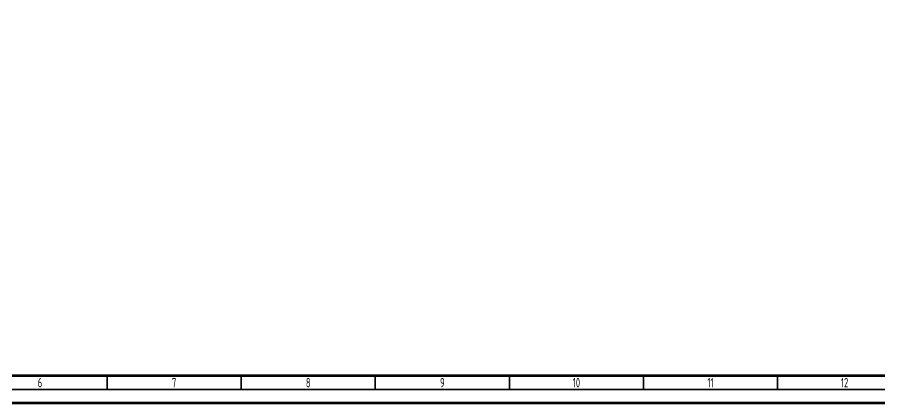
# Model space of a CAD drawing. Header units: millimetres. Extents: x -419 to 9215, y 1224 to 3301.
# Drawn here: x -152.7 to 168.9, y 2460.5 to 2604.4 of the extents above; entities that cross this region are included whole.
import ezdxf

# ---------------------------------------------------------------- set-up
doc = ezdxf.new("R2010")
doc.units = ezdxf.units.MM
for name, color, linetype, lineweight in [('Chu', 241, 'Continuous', 35), ('Net 0.35', 20, 'Continuous', 35), ('Net 0.7', 7, 'Continuous', 70)]:
    doc.layers.add(name, color=color, linetype=linetype, lineweight=lineweight)
doc.styles.add('SLDTEXTSTYLE1', font='TXT', dxfattribs={"width": 0.7})

msp = doc.modelspace()

# ---------------------------------------------------------------- linework, layer by layer
at = {"layer": 'Net 0.35', "linetype": 'Continuous', "lineweight": 35}
for p, q in [((-119.22, 2470.48), (-119.22, 2465.48)), ((-69.22, 2470.48), (-69.22, 2465.48)), ((-19.22, 2470.48), (-19.22, 2465.48)), ((30.78, 2470.48), (30.78, 2465.48)), ((80.78, 2470.48), (80.78, 2465.48)), ((130.78, 2470.48), (130.78, 2465.48)), ((765.28, 2465.48), (-403.72, 2465.48))]:
    msp.add_line(p, q, dxfattribs=at)
at = {"layer": 'Net 0.7', "linetype": 'Continuous', "lineweight": 70}
msp.add_line((760.28, 2470.48), (-398.72, 2470.48), dxfattribs=at)
at = {"layer": 'Net 0.7'}
msp.add_lwpolyline([(-418.72, 2460.48), (770.28, 2460.48), (770.28, 3301.48), (-418.72, 3301.48)], close=True, dxfattribs=at)

# ---------------------------------------------------------------- texts
at = {"layer": 'Chu', "char_height": 3.5, "attachment_point": 5, "style": 'SLDTEXTSTYLE1'}
for s, insert in [('{\\fTCVN 7284|b0|i0|c0|p34;6}', (-144.22, 2467.98)), ('{\\fTCVN 7284|b0|i0|c0|p34;7}', (-94.22, 2467.98)), ('{\\fTCVN 7284|b0|i0|c0|p34;8}', (-44.22, 2467.98)), ('{\\fTCVN 7284|b0|i0|c0|p34;9}', (5.78, 2467.98)), ('{\\fTCVN 7284|b0|i0|c0|p34;10}', (55.78, 2467.98)), ('{\\fTCVN 7284|b0|i0|c0|p34;11}', (105.78, 2467.98)), ('{\\fTCVN 7284|b0|i0|c0|p34;12}', (155.78, 2467.98))]:
    msp.add_mtext(s, dxfattribs=dict(at, insert=insert))

doc.saveas('drawing.dxf')
